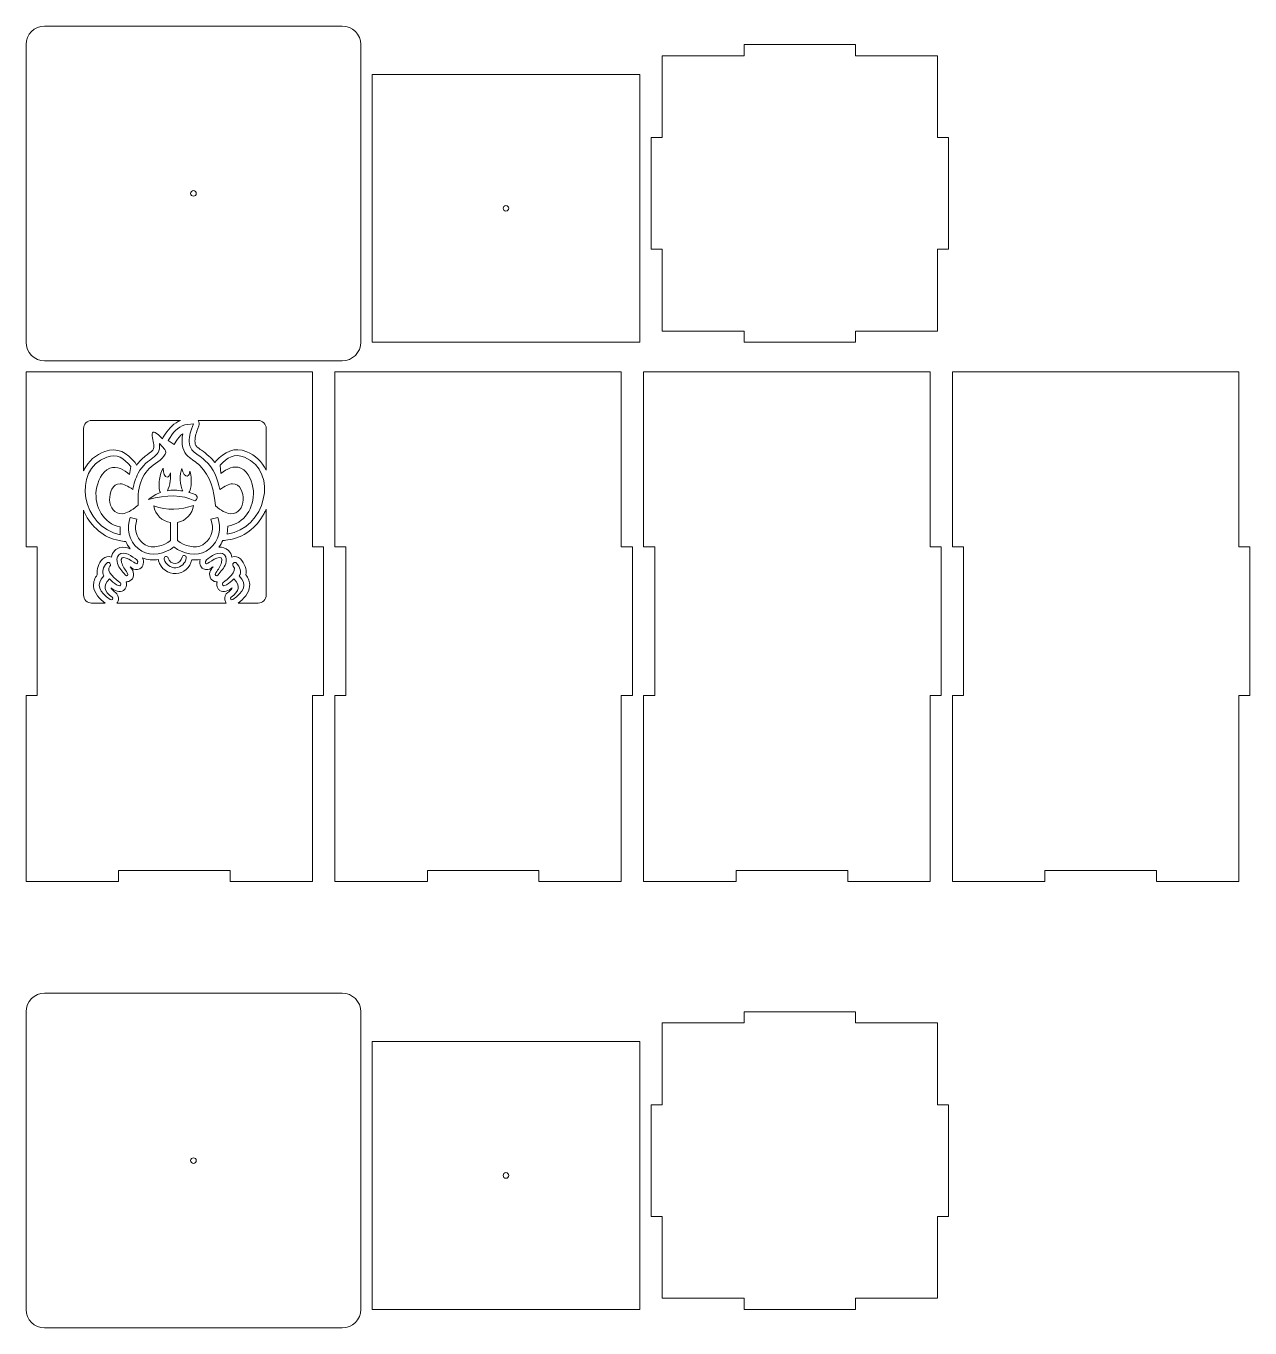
# Model space of a CAD drawing. Header units: millimetres. Extents: x -1461 to 1461, y -777 to 775.
# Drawn here: x 448.9 to 777.9, y 425.1 to 775.1 of the extents above; entities that cross this region are included whole.
import ezdxf

# ---------------------------------------------------------------- set-up
doc = ezdxf.new("R2010")
doc.units = ezdxf.units.MM
doc.header["$MEASUREMENT"] = 0
doc.layers.add('Camada 1', color=7, linetype='Continuous')

msp = doc.modelspace()

# ---------------------------------------------------------------- linework, layer by layer
at = {"layer": 'Camada 1', "color": 250, "lineweight": 20}
for points, knots in [([(453.8605, 775.1065), (453.8605, 775.1065), (533.8607, 775.1065), (533.8607, 775.1065), (533.8607, 775.1065), (536.6106, 775.1065), (538.8606, 772.8565), (538.8606, 770.1066), (538.8606, 770.1066), (538.8606, 770.1066), (538.8606, 690.1064), (538.8606, 690.1064), (538.8606, 690.1064), (538.8606, 687.3565), (536.6106, 685.1065), (533.8607, 685.1065), (533.8607, 685.1065), (533.8607, 685.1065), (453.8605, 685.1065), (453.8605, 685.1065), (453.8605, 685.1065), (451.1106, 685.1065), (448.8606, 687.3565), (448.8606, 690.1064), (448.8606, 690.1064), (448.8606, 690.1064), (448.8606, 770.1066), (448.8606, 770.1066), (448.8606, 770.1066), (448.8606, 772.8565), (451.1106, 775.1065), (453.8605, 775.1065)], [0, 0, 0, 0, 0.11111111, 0.11111111, 0.11111111, 0.11111111, 0.22222222, 0.22222222, 0.22222222, 0.22222222, 0.33333333, 0.33333333, 0.33333333, 0.33333333, 0.44444444, 0.44444444, 0.44444444, 0.44444444, 0.55555556, 0.55555556, 0.55555556, 0.55555556, 0.66666667, 0.66666667, 0.66666667, 0.66666667, 0.77777778, 0.77777778, 0.77777778, 0.77777778, 1, 1, 1, 1]), ([(619.8606, 767.1064), (619.8606, 767.1064), (641.8605, 767.1064), (641.8605, 767.1064), (641.8605, 767.1064), (641.8605, 767.1064), (641.8605, 770.1064), (641.8605, 770.1064), (641.8605, 770.1064), (641.8605, 770.1064), (671.8605, 770.1064), (671.8605, 770.1064), (671.8605, 770.1064), (671.8605, 770.1064), (671.8605, 767.1064), (671.8605, 767.1064), (671.8605, 767.1064), (671.8605, 767.1064), (693.8606, 767.1064), (693.8606, 767.1064), (693.8606, 767.1064), (693.8606, 767.1064), (693.8606, 745.1065), (693.8606, 745.1065), (693.8606, 745.1065), (693.8606, 745.1065), (696.8606, 745.1065), (696.8606, 745.1065), (696.8606, 745.1065), (696.8606, 745.1065), (696.8606, 715.1065), (696.8606, 715.1065), (696.8606, 715.1065), (696.8606, 715.1065), (693.8606, 715.1065), (693.8606, 715.1065), (693.8606, 715.1065), (693.8606, 715.1065), (693.8606, 693.1064), (693.8606, 693.1064), (693.8606, 693.1064), (693.8606, 693.1064), (671.8607, 693.1064), (671.8607, 693.1064), (671.8607, 693.1064), (671.8607, 693.1064), (671.8607, 690.1064), (671.8607, 690.1064), (671.8607, 690.1064), (671.8607, 690.1064), (641.8607, 690.1064), (641.8607, 690.1064), (641.8607, 690.1064), (641.8607, 690.1064), (641.8607, 693.1064), (641.8607, 693.1064), (641.8607, 693.1064), (641.8607, 693.1064), (619.8606, 693.1064), (619.8606, 693.1064), (619.8606, 693.1064), (619.8606, 693.1064), (619.8606, 715.1063), (619.8606, 715.1063), (619.8606, 715.1063), (619.8606, 715.1063), (616.8606, 715.1063), (616.8606, 715.1063), (616.8606, 715.1063), (616.8606, 715.1063), (616.8606, 745.1063), (616.8606, 745.1063), (616.8606, 745.1063), (616.8606, 745.1063), (619.8606, 745.1063), (619.8606, 745.1063), (619.8606, 745.1063), (619.8606, 745.1063), (619.8606, 767.1064), (619.8606, 767.1064)], [0, 0, 0, 0, 0.04761905, 0.04761905, 0.04761905, 0.04761905, 0.0952381, 0.0952381, 0.0952381, 0.0952381, 0.14285714, 0.14285714, 0.14285714, 0.14285714, 0.19047619, 0.19047619, 0.19047619, 0.19047619, 0.23809524, 0.23809524, 0.23809524, 0.23809524, 0.28571429, 0.28571429, 0.28571429, 0.28571429, 0.33333333, 0.33333333, 0.33333333, 0.33333333, 0.38095238, 0.38095238, 0.38095238, 0.38095238, 0.42857143, 0.42857143, 0.42857143, 0.42857143, 0.47619048, 0.47619048, 0.47619048, 0.47619048, 0.52380952, 0.52380952, 0.52380952, 0.52380952, 0.57142857, 0.57142857, 0.57142857, 0.57142857, 0.61904762, 0.61904762, 0.61904762, 0.61904762, 0.66666667, 0.66666667, 0.66666667, 0.66666667, 0.71428571, 0.71428571, 0.71428571, 0.71428571, 0.76190476, 0.76190476, 0.76190476, 0.76190476, 0.80952381, 0.80952381, 0.80952381, 0.80952381, 0.85714286, 0.85714286, 0.85714286, 0.85714286, 0.9047619, 0.9047619, 0.9047619, 0.9047619, 1, 1, 1, 1]), ([(541.8606, 762.1064), (541.8606, 762.1064), (613.8606, 762.1064), (613.8606, 762.1064), (613.8606, 762.1064), (613.8606, 762.1064), (613.8606, 690.1064), (613.8606, 690.1064), (613.8606, 690.1064), (613.8606, 690.1064), (541.8606, 690.1064), (541.8606, 690.1064), (541.8606, 690.1064), (541.8606, 690.1064), (541.8606, 762.1064), (541.8606, 762.1064)], [0, 0, 0, 0, 0.2, 0.2, 0.2, 0.2, 0.4, 0.4, 0.4, 0.4, 0.6, 0.6, 0.6, 0.6, 1, 1, 1, 1]), ([(493.8606, 730.8565), (494.2748, 730.8565), (494.6106, 730.5207), (494.6106, 730.1065), (494.6106, 730.1065), (494.6106, 729.6923), (494.2748, 729.3565), (493.8606, 729.3565), (493.8606, 729.3565), (493.4464, 729.3565), (493.1106, 729.6923), (493.1106, 730.1065), (493.1106, 730.1065), (493.1106, 730.5207), (493.4464, 730.8565), (493.8606, 730.8565)], [0, 0, 0, 0, 0.2, 0.2, 0.2, 0.2, 0.4, 0.4, 0.4, 0.4, 0.6, 0.6, 0.6, 0.6, 1, 1, 1, 1]), ([(577.8606, 726.8564), (578.2748, 726.8564), (578.6106, 726.5206), (578.6106, 726.1064), (578.6106, 726.1064), (578.6106, 725.6922), (578.2748, 725.3564), (577.8606, 725.3564), (577.8606, 725.3564), (577.4464, 725.3564), (577.1106, 725.6922), (577.1106, 726.1064), (577.1106, 726.1064), (577.1106, 726.5206), (577.4464, 726.8564), (577.8606, 726.8564)], [0, 0, 0, 0, 0.2, 0.2, 0.2, 0.2, 0.4, 0.4, 0.4, 0.4, 0.6, 0.6, 0.6, 0.6, 1, 1, 1, 1]), ([(525.873, 545.1067), (525.873, 545.1067), (525.873, 595.1066), (525.873, 595.1066), (525.873, 595.1066), (525.873, 595.1066), (528.8605, 595.1066), (528.8605, 595.1066), (528.8605, 595.1066), (528.8605, 595.1066), (528.8605, 635.1066), (528.8605, 635.1066), (528.8605, 635.1066), (528.8605, 635.1066), (525.873, 635.1066), (525.873, 635.1066), (525.873, 635.1066), (525.873, 635.1066), (525.873, 682.1065), (525.873, 682.1065), (525.873, 682.1065), (525.873, 682.1065), (448.8606, 682.1065), (448.8606, 682.1065), (448.8606, 682.1065), (448.8606, 682.1065), (448.8606, 635.1066), (448.8606, 635.1066), (448.8606, 635.1066), (448.8606, 635.1066), (451.8481, 635.1066), (451.8481, 635.1066), (451.8481, 635.1066), (451.8481, 635.1066), (451.8481, 595.1066), (451.8481, 595.1066), (451.8481, 595.1066), (451.8481, 595.1066), (448.8606, 595.1066), (448.8606, 595.1066), (448.8606, 595.1066), (448.8606, 595.1066), (448.8606, 545.1067), (448.8606, 545.1067), (448.8606, 545.1067), (448.8606, 545.1067), (473.748, 545.1067), (473.748, 545.1067), (473.748, 545.1067), (473.748, 545.1067), (473.748, 548.1067), (473.748, 548.1067), (473.748, 548.1067), (473.748, 548.1067), (503.7479, 548.1067), (503.7479, 548.1067), (503.7479, 548.1067), (503.7479, 548.1067), (503.7479, 545.1067), (503.7479, 545.1067), (503.7479, 545.1067), (503.7479, 545.1067), (525.873, 545.1067), (525.873, 545.1067)], [0, 0, 0, 0, 0.05882353, 0.05882353, 0.05882353, 0.05882353, 0.11764706, 0.11764706, 0.11764706, 0.11764706, 0.17647059, 0.17647059, 0.17647059, 0.17647059, 0.23529412, 0.23529412, 0.23529412, 0.23529412, 0.29411765, 0.29411765, 0.29411765, 0.29411765, 0.35294118, 0.35294118, 0.35294118, 0.35294118, 0.41176471, 0.41176471, 0.41176471, 0.41176471, 0.47058824, 0.47058824, 0.47058824, 0.47058824, 0.52941176, 0.52941176, 0.52941176, 0.52941176, 0.58823529, 0.58823529, 0.58823529, 0.58823529, 0.64705882, 0.64705882, 0.64705882, 0.64705882, 0.70588235, 0.70588235, 0.70588235, 0.70588235, 0.76470588, 0.76470588, 0.76470588, 0.76470588, 0.82352941, 0.82352941, 0.82352941, 0.82352941, 0.88235294, 0.88235294, 0.88235294, 0.88235294, 1, 1, 1, 1]), ([(608.8729, 545.1067), (608.8729, 545.1067), (608.8729, 595.1066), (608.8729, 595.1066), (608.8729, 595.1066), (608.8729, 595.1066), (611.8604, 595.1066), (611.8604, 595.1066), (611.8604, 595.1066), (611.8604, 595.1066), (611.8604, 635.1066), (611.8604, 635.1066), (611.8604, 635.1066), (611.8604, 635.1066), (608.8729, 635.1066), (608.8729, 635.1066), (608.8729, 635.1066), (608.8729, 635.1066), (608.8729, 682.1065), (608.8729, 682.1065), (608.8729, 682.1065), (608.8729, 682.1065), (531.8605, 682.1065), (531.8605, 682.1065), (531.8605, 682.1065), (531.8605, 682.1065), (531.8605, 635.1066), (531.8605, 635.1066), (531.8605, 635.1066), (531.8605, 635.1066), (534.848, 635.1066), (534.848, 635.1066), (534.848, 635.1066), (534.848, 635.1066), (534.848, 595.1066), (534.848, 595.1066), (534.848, 595.1066), (534.848, 595.1066), (531.8605, 595.1066), (531.8605, 595.1066), (531.8605, 595.1066), (531.8605, 595.1066), (531.8605, 545.1067), (531.8605, 545.1067), (531.8605, 545.1067), (531.8605, 545.1067), (556.7479, 545.1067), (556.7479, 545.1067), (556.7479, 545.1067), (556.7479, 545.1067), (556.7479, 548.1067), (556.7479, 548.1067), (556.7479, 548.1067), (556.7479, 548.1067), (586.7478, 548.1067), (586.7478, 548.1067), (586.7478, 548.1067), (586.7478, 548.1067), (586.7478, 545.1067), (586.7478, 545.1067), (586.7478, 545.1067), (586.7478, 545.1067), (608.8729, 545.1067), (608.8729, 545.1067)], [0, 0, 0, 0, 0.05882353, 0.05882353, 0.05882353, 0.05882353, 0.11764706, 0.11764706, 0.11764706, 0.11764706, 0.17647059, 0.17647059, 0.17647059, 0.17647059, 0.23529412, 0.23529412, 0.23529412, 0.23529412, 0.29411765, 0.29411765, 0.29411765, 0.29411765, 0.35294118, 0.35294118, 0.35294118, 0.35294118, 0.41176471, 0.41176471, 0.41176471, 0.41176471, 0.47058824, 0.47058824, 0.47058824, 0.47058824, 0.52941176, 0.52941176, 0.52941176, 0.52941176, 0.58823529, 0.58823529, 0.58823529, 0.58823529, 0.64705882, 0.64705882, 0.64705882, 0.64705882, 0.70588235, 0.70588235, 0.70588235, 0.70588235, 0.76470588, 0.76470588, 0.76470588, 0.76470588, 0.82352941, 0.82352941, 0.82352941, 0.82352941, 0.88235294, 0.88235294, 0.88235294, 0.88235294, 1, 1, 1, 1]), ([(691.8728, 545.1067), (691.8728, 545.1067), (691.8728, 595.1066), (691.8728, 595.1066), (691.8728, 595.1066), (691.8728, 595.1066), (694.8603, 595.1066), (694.8603, 595.1066), (694.8603, 595.1066), (694.8603, 595.1066), (694.8603, 635.1066), (694.8603, 635.1066), (694.8603, 635.1066), (694.8603, 635.1066), (691.8728, 635.1066), (691.8728, 635.1066), (691.8728, 635.1066), (691.8728, 635.1066), (691.8728, 682.1065), (691.8728, 682.1065), (691.8728, 682.1065), (691.8728, 682.1065), (614.8604, 682.1065), (614.8604, 682.1065), (614.8604, 682.1065), (614.8604, 682.1065), (614.8604, 635.1066), (614.8604, 635.1066), (614.8604, 635.1066), (614.8604, 635.1066), (617.8479, 635.1066), (617.8479, 635.1066), (617.8479, 635.1066), (617.8479, 635.1066), (617.8479, 595.1066), (617.8479, 595.1066), (617.8479, 595.1066), (617.8479, 595.1066), (614.8604, 595.1066), (614.8604, 595.1066), (614.8604, 595.1066), (614.8604, 595.1066), (614.8604, 545.1067), (614.8604, 545.1067), (614.8604, 545.1067), (614.8604, 545.1067), (639.7478, 545.1067), (639.7478, 545.1067), (639.7478, 545.1067), (639.7478, 545.1067), (639.7478, 548.1067), (639.7478, 548.1067), (639.7478, 548.1067), (639.7478, 548.1067), (669.7477, 548.1067), (669.7477, 548.1067), (669.7477, 548.1067), (669.7477, 548.1067), (669.7477, 545.1067), (669.7477, 545.1067), (669.7477, 545.1067), (669.7477, 545.1067), (691.8728, 545.1067), (691.8728, 545.1067)], [0, 0, 0, 0, 0.05882353, 0.05882353, 0.05882353, 0.05882353, 0.11764706, 0.11764706, 0.11764706, 0.11764706, 0.17647059, 0.17647059, 0.17647059, 0.17647059, 0.23529412, 0.23529412, 0.23529412, 0.23529412, 0.29411765, 0.29411765, 0.29411765, 0.29411765, 0.35294118, 0.35294118, 0.35294118, 0.35294118, 0.41176471, 0.41176471, 0.41176471, 0.41176471, 0.47058824, 0.47058824, 0.47058824, 0.47058824, 0.52941176, 0.52941176, 0.52941176, 0.52941176, 0.58823529, 0.58823529, 0.58823529, 0.58823529, 0.64705882, 0.64705882, 0.64705882, 0.64705882, 0.70588235, 0.70588235, 0.70588235, 0.70588235, 0.76470588, 0.76470588, 0.76470588, 0.76470588, 0.82352941, 0.82352941, 0.82352941, 0.82352941, 0.88235294, 0.88235294, 0.88235294, 0.88235294, 1, 1, 1, 1]), ([(774.8727, 545.1067), (774.8727, 545.1067), (774.8727, 595.1066), (774.8727, 595.1066), (774.8727, 595.1066), (774.8727, 595.1066), (777.8602, 595.1066), (777.8602, 595.1066), (777.8602, 595.1066), (777.8602, 595.1066), (777.8602, 635.1066), (777.8602, 635.1066), (777.8602, 635.1066), (777.8602, 635.1066), (774.8727, 635.1066), (774.8727, 635.1066), (774.8727, 635.1066), (774.8727, 635.1066), (774.8727, 682.1065), (774.8727, 682.1065), (774.8727, 682.1065), (774.8727, 682.1065), (697.8603, 682.1065), (697.8603, 682.1065), (697.8603, 682.1065), (697.8603, 682.1065), (697.8603, 635.1066), (697.8603, 635.1066), (697.8603, 635.1066), (697.8603, 635.1066), (700.8478, 635.1066), (700.8478, 635.1066), (700.8478, 635.1066), (700.8478, 635.1066), (700.8478, 595.1066), (700.8478, 595.1066), (700.8478, 595.1066), (700.8478, 595.1066), (697.8603, 595.1066), (697.8603, 595.1066), (697.8603, 595.1066), (697.8603, 595.1066), (697.8603, 545.1067), (697.8603, 545.1067), (697.8603, 545.1067), (697.8603, 545.1067), (722.7477, 545.1067), (722.7477, 545.1067), (722.7477, 545.1067), (722.7477, 545.1067), (722.7477, 548.1067), (722.7477, 548.1067), (722.7477, 548.1067), (722.7477, 548.1067), (752.7476, 548.1067), (752.7476, 548.1067), (752.7476, 548.1067), (752.7476, 548.1067), (752.7476, 545.1067), (752.7476, 545.1067), (752.7476, 545.1067), (752.7476, 545.1067), (774.8727, 545.1067), (774.8727, 545.1067)], [0, 0, 0, 0, 0.05882353, 0.05882353, 0.05882353, 0.05882353, 0.11764706, 0.11764706, 0.11764706, 0.11764706, 0.17647059, 0.17647059, 0.17647059, 0.17647059, 0.23529412, 0.23529412, 0.23529412, 0.23529412, 0.29411765, 0.29411765, 0.29411765, 0.29411765, 0.35294118, 0.35294118, 0.35294118, 0.35294118, 0.41176471, 0.41176471, 0.41176471, 0.41176471, 0.47058824, 0.47058824, 0.47058824, 0.47058824, 0.52941176, 0.52941176, 0.52941176, 0.52941176, 0.58823529, 0.58823529, 0.58823529, 0.58823529, 0.64705882, 0.64705882, 0.64705882, 0.64705882, 0.70588235, 0.70588235, 0.70588235, 0.70588235, 0.76470588, 0.76470588, 0.76470588, 0.76470588, 0.82352941, 0.82352941, 0.82352941, 0.82352941, 0.88235294, 0.88235294, 0.88235294, 0.88235294, 1, 1, 1, 1]), ([(466.4922, 669.0759), (466.4922, 669.0759), (490.3611, 669.0759), (490.3611, 669.0759), (490.3611, 669.0759), (488.7092, 668.36), (487.3364, 667.0764), (486.2792, 665.3865), (486.2792, 665.3865), (486.2792, 665.3865), (485.761, 664.5584), (485.761, 664.5584), (485.761, 664.5584), (485.6783, 664.4262), (485.6175, 664.2859), (485.5773, 664.142), (485.5773, 664.142), (485.1334, 664.4534), (483.5526, 666.1947), (483.0464, 665.9488), (483.0464, 665.9488), (482.4412, 665.6548), (483.1171, 663.3352), (483.1942, 662.6533), (483.1942, 662.6533), (483.253, 662.133), (483.2641, 661.5641), (482.949, 661.1228), (482.949, 661.1228), (482.5463, 660.5587), (481.4777, 659.8863), (480.9163, 659.4512), (480.9163, 659.4512), (479.9807, 658.726), (479.2048, 657.9558), (478.544, 657.0466), (478.544, 657.0466), (478.493, 657.3106), (478.3729, 657.5558), (478.1864, 657.7728), (478.1864, 657.7728), (475.9426, 660.3826), (473.517, 661.9512), (470.0533, 660.7063), (470.0533, 660.7063), (467.5976, 659.8237), (465.6206, 658.1569), (464.4219, 655.7767), (464.4219, 655.7767), (464.3841, 655.7017), (464.3477, 655.6262), (464.3117, 655.5504), (464.3117, 655.5504), (464.3117, 655.5504), (464.3117, 666.8954), (464.3117, 666.8954), (464.3117, 666.8954), (464.3117, 668.0947), (465.2929, 669.0759), (466.4922, 669.0759)], [0, 0, 0, 0, 0.0625, 0.0625, 0.0625, 0.0625, 0.125, 0.125, 0.125, 0.125, 0.1875, 0.1875, 0.1875, 0.1875, 0.25, 0.25, 0.25, 0.25, 0.3125, 0.3125, 0.3125, 0.3125, 0.375, 0.375, 0.375, 0.375, 0.4375, 0.4375, 0.4375, 0.4375, 0.5, 0.5, 0.5, 0.5, 0.5625, 0.5625, 0.5625, 0.5625, 0.625, 0.625, 0.625, 0.625, 0.6875, 0.6875, 0.6875, 0.6875, 0.75, 0.75, 0.75, 0.75, 0.8125, 0.8125, 0.8125, 0.8125, 0.875, 0.875, 0.875, 0.875, 1, 1, 1, 1]), ([(495.0871, 669.0759), (495.0871, 669.0759), (511.2289, 669.0759), (511.2289, 669.0759), (511.2289, 669.0759), (512.4282, 669.0759), (513.4094, 668.0947), (513.4094, 666.8954), (513.4094, 666.8954), (513.4094, 666.8954), (513.4094, 655.733), (513.4094, 655.733), (513.4094, 655.733), (512.3111, 658.0162), (510.4784, 659.6797), (508.1708, 660.6472), (508.1708, 660.6472), (504.7882, 662.0654), (502.2643, 660.6226), (499.9023, 658.1429), (499.9023, 658.1429), (499.7855, 658.0202), (499.6915, 657.8865), (499.621, 657.7435), (499.621, 657.7435), (499.1477, 658.3625), (498.6002, 658.9522), (497.9618, 659.5132), (497.9618, 659.5132), (497.3621, 660.1133), (496.6992, 660.6017), (496.0068, 661.0827), (496.0068, 661.0827), (495.6028, 661.3635), (495.1385, 661.6647), (494.7877, 662.0132), (494.7877, 662.0132), (494.5765, 662.2232), (494.4415, 662.4247), (494.3578, 662.7153), (494.3578, 662.7153), (494.0652, 663.7308), (494.4578, 665.2022), (494.7927, 666.1679), (494.7927, 666.1679), (494.7927, 666.1679), (495.2956, 667.6178), (495.2956, 667.6178), (495.2956, 667.6178), (495.4716, 668.125), (495.3966, 668.6456), (495.0871, 669.0759)], [0, 0, 0, 0, 0.07142857, 0.07142857, 0.07142857, 0.07142857, 0.14285714, 0.14285714, 0.14285714, 0.14285714, 0.21428571, 0.21428571, 0.21428571, 0.21428571, 0.28571429, 0.28571429, 0.28571429, 0.28571429, 0.35714286, 0.35714286, 0.35714286, 0.35714286, 0.42857143, 0.42857143, 0.42857143, 0.42857143, 0.5, 0.5, 0.5, 0.5, 0.57142857, 0.57142857, 0.57142857, 0.57142857, 0.64285714, 0.64285714, 0.64285714, 0.64285714, 0.71428571, 0.71428571, 0.71428571, 0.71428571, 0.78571429, 0.78571429, 0.78571429, 0.78571429, 0.85714286, 0.85714286, 0.85714286, 0.85714286, 1, 1, 1, 1]), ([(499.7917, 646.126), (499.3521, 650.3606), (498.4818, 654.0041), (495.5739, 656.9536), (495.5739, 656.9536), (494.6175, 657.9239), (493.3568, 658.5028), (492.3829, 659.4707), (492.3829, 659.4707), (491.743, 660.1068), (491.2978, 660.8332), (491.0445, 661.7122), (491.0445, 661.7122), (490.6946, 662.9271), (490.7569, 664.2357), (491.0158, 665.4918), (491.0158, 665.4918), (490.2671, 664.9963), (489.665, 664.2384), (489.187, 663.4745), (489.187, 663.4745), (489.187, 663.4745), (488.6691, 662.6465), (488.6691, 662.6465), (488.6691, 662.6465), (488.6691, 662.6465), (487.0535, 663.7086), (487.0535, 663.7086), (487.0535, 663.7086), (487.0535, 663.7086), (487.5716, 664.5366), (487.5716, 664.5366), (487.5716, 664.5366), (488.6793, 666.307), (490.2244, 667.804), (492.3542, 668.0044), (492.3542, 668.0044), (492.3542, 668.0044), (493.8488, 668.145), (493.8488, 668.145), (493.8488, 668.145), (493.8488, 668.145), (493.346, 666.6952), (493.346, 666.6952), (493.346, 666.6952), (492.8864, 665.37), (492.4841, 663.6615), (492.8853, 662.2694), (492.8853, 662.2694), (493.0448, 661.7158), (493.3165, 661.2833), (493.7189, 660.8833), (493.7189, 660.8833), (494.1414, 660.4633), (494.6592, 660.1177), (495.1455, 659.7798), (495.1455, 659.7798), (495.7756, 659.3421), (496.3805, 658.9033), (496.924, 658.3521), (496.924, 658.3521), (499.4888, 656.1166), (500.3546, 653.3527), (500.9295, 650.468), (500.9295, 650.468), (502.2873, 651.4767), (503.4299, 652.0082), (504.3577, 652.0628), (504.3577, 652.0628), (506.4533, 652.1862), (507.2999, 649.535), (507.1985, 647.7745), (507.1985, 647.7745), (507.0795, 645.7073), (505.9928, 643.8059), (503.749, 644.0109), (503.749, 644.0109), (502.5723, 644.1186), (501.2531, 644.8235), (499.7917, 646.126)], [0, 0, 0, 0, 0.04761905, 0.04761905, 0.04761905, 0.04761905, 0.0952381, 0.0952381, 0.0952381, 0.0952381, 0.14285714, 0.14285714, 0.14285714, 0.14285714, 0.19047619, 0.19047619, 0.19047619, 0.19047619, 0.23809524, 0.23809524, 0.23809524, 0.23809524, 0.28571429, 0.28571429, 0.28571429, 0.28571429, 0.33333333, 0.33333333, 0.33333333, 0.33333333, 0.38095238, 0.38095238, 0.38095238, 0.38095238, 0.42857143, 0.42857143, 0.42857143, 0.42857143, 0.47619048, 0.47619048, 0.47619048, 0.47619048, 0.52380952, 0.52380952, 0.52380952, 0.52380952, 0.57142857, 0.57142857, 0.57142857, 0.57142857, 0.61904762, 0.61904762, 0.61904762, 0.61904762, 0.66666667, 0.66666667, 0.66666667, 0.66666667, 0.71428571, 0.71428571, 0.71428571, 0.71428571, 0.76190476, 0.76190476, 0.76190476, 0.76190476, 0.80952381, 0.80952381, 0.80952381, 0.80952381, 0.85714286, 0.85714286, 0.85714286, 0.85714286, 0.9047619, 0.9047619, 0.9047619, 0.9047619, 1, 1, 1, 1]), ([(486.1726, 661.2969), (487.0492, 660.3691), (485.445, 658.5906), (483.6272, 657.4634), (483.6272, 657.4634), (480.4357, 655.4842), (478.6014, 651.6915), (479.029, 646.3175), (479.029, 646.3175), (479.029, 646.3175), (478.7406, 646.1257), (478.7406, 646.1257), (478.7406, 646.1257), (477.2793, 644.8234), (475.9602, 644.1186), (474.7835, 644.0109), (474.7835, 644.0109), (472.5398, 643.8059), (471.4531, 645.7073), (471.3341, 647.7745), (471.3341, 647.7745), (471.2328, 649.535), (472.0793, 652.1862), (474.175, 652.0628), (474.175, 652.0628), (475.099, 652.0083), (476.2362, 651.4808), (477.5869, 650.4799), (477.5869, 650.4799), (477.8428, 652.0502), (478.3181, 653.5526), (479.0139, 654.8756), (479.0139, 654.8756), (481.4481, 659.5045), (485.1921, 658.6579), (484.7194, 662.8347), (484.7194, 662.8347), (484.7194, 662.8347), (486.1726, 661.2969), (486.1726, 661.2969)], [0, 0, 0, 0, 0.09090909, 0.09090909, 0.09090909, 0.09090909, 0.18181818, 0.18181818, 0.18181818, 0.18181818, 0.27272727, 0.27272727, 0.27272727, 0.27272727, 0.36363636, 0.36363636, 0.36363636, 0.36363636, 0.45454545, 0.45454545, 0.45454545, 0.45454545, 0.54545455, 0.54545455, 0.54545455, 0.54545455, 0.63636364, 0.63636364, 0.63636364, 0.63636364, 0.72727273, 0.72727273, 0.72727273, 0.72727273, 0.81818182, 0.81818182, 0.81818182, 0.81818182, 1, 1, 1, 1]), ([(474.1533, 640.4802), (474.1533, 640.4802), (474.2064, 638.3162), (474.2064, 638.3162), (474.2064, 638.3162), (463.9585, 640.2553), (460.9901, 655.7809), (470.5613, 659.2209), (470.5613, 659.2209), (473.3749, 660.2321), (475.1893, 658.8783), (477.0345, 656.7321), (477.0345, 656.7321), (477.0345, 656.7321), (476.6888, 654.5601), (476.6888, 654.5601), (476.6888, 654.5601), (475.1295, 655.7581), (473.4376, 657.0199), (471.3732, 656.2117), (471.3732, 656.2117), (469.1674, 655.3483), (468.0224, 652.561), (467.7366, 650.3311), (467.7366, 650.3311), (467.1658, 645.8803), (469.7394, 641.3153), (474.1533, 640.4802)], [0, 0, 0, 0, 0.125, 0.125, 0.125, 0.125, 0.25, 0.25, 0.25, 0.25, 0.375, 0.375, 0.375, 0.375, 0.5, 0.5, 0.5, 0.5, 0.625, 0.625, 0.625, 0.625, 0.75, 0.75, 0.75, 0.75, 1, 1, 1, 1]), ([(502.9086, 638.5034), (502.9086, 638.5034), (503.0692, 640.6619), (503.0692, 640.6619), (503.0692, 640.6619), (507.5189, 641.2649), (510.3166, 645.6894), (509.9681, 650.1642), (509.9681, 650.1642), (509.7936, 652.4062), (508.7888, 655.2497), (506.6288, 656.2276), (506.6288, 656.2276), (504.6074, 657.1426), (502.855, 655.9708), (501.2379, 654.856), (501.2379, 654.856), (501.2379, 654.856), (501.0009, 657.0432), (501.0009, 657.0432), (501.0009, 657.0432), (502.9505, 659.0902), (504.83, 660.3474), (507.5894, 659.1904), (507.5894, 659.1904), (516.9771, 655.2542), (513.2397, 639.904), (502.9086, 638.5034)], [0, 0, 0, 0, 0.125, 0.125, 0.125, 0.125, 0.25, 0.25, 0.25, 0.25, 0.375, 0.375, 0.375, 0.375, 0.5, 0.5, 0.5, 0.5, 0.625, 0.625, 0.625, 0.625, 0.75, 0.75, 0.75, 0.75, 1, 1, 1, 1]), ([(494.3212, 649.17), (494.6586, 649.0209), (494.8707, 648.6732), (494.8538, 648.2969), (494.8538, 648.2969), (494.8369, 647.9207), (494.5943, 647.5946), (494.245, 647.4782), (494.245, 647.4782), (490.8333, 649.0936), (486.6776, 649.2063), (481.778, 647.8165), (481.778, 647.8165), (482.7651, 648.6516), (483.8284, 649.2782), (484.9678, 649.6964), (484.9678, 649.6964), (484.6137, 650.4304), (484.4934, 651.7626), (484.7058, 653.2403), (484.7058, 653.2403), (484.8831, 654.4745), (485.254, 655.5429), (485.6892, 656.2101), (485.6892, 656.2101), (485.6892, 656.2101), (485.6877, 656.0887), (485.6877, 656.0887), (485.6877, 656.0887), (485.6877, 654.8596), (486.1652, 653.8632), (486.7542, 653.8632), (486.7542, 653.8632), (487.1555, 653.8632), (487.5049, 654.3259), (487.687, 655.0094), (487.687, 655.0094), (487.7524, 654.3645), (487.7351, 653.604), (487.6197, 652.8004), (487.6197, 652.8004), (487.4711, 651.7661), (487.1866, 650.8481), (486.8421, 650.1853), (486.8421, 650.1853), (488.1325, 650.3941), (489.5083, 650.3698), (490.9692, 650.1125), (490.9692, 650.1125), (490.6234, 650.8217), (490.3761, 651.8831), (490.3205, 653.0779), (490.3205, 653.0779), (490.2624, 654.324), (490.4254, 655.4456), (490.7271, 656.1864), (490.7271, 656.1864), (490.7271, 656.1864), (490.7484, 656.0668), (490.7484, 656.0668), (490.7484, 656.0668), (490.9796, 654.8609), (491.6354, 653.9776), (492.2134, 654.094), (492.2134, 654.094), (492.607, 654.1733), (492.8631, 654.6962), (492.9132, 655.4028), (492.9132, 655.4028), (493.0986, 654.783), (493.2247, 654.0333), (493.2625, 653.222), (493.2625, 653.222), (493.3321, 651.7297), (493.0845, 650.4155), (492.6613, 649.7209), (492.6613, 649.7209), (493.2038, 649.5666), (493.757, 649.383), (494.3212, 649.17)], [0, 0, 0, 0, 0.04761905, 0.04761905, 0.04761905, 0.04761905, 0.0952381, 0.0952381, 0.0952381, 0.0952381, 0.14285714, 0.14285714, 0.14285714, 0.14285714, 0.19047619, 0.19047619, 0.19047619, 0.19047619, 0.23809524, 0.23809524, 0.23809524, 0.23809524, 0.28571429, 0.28571429, 0.28571429, 0.28571429, 0.33333333, 0.33333333, 0.33333333, 0.33333333, 0.38095238, 0.38095238, 0.38095238, 0.38095238, 0.42857143, 0.42857143, 0.42857143, 0.42857143, 0.47619048, 0.47619048, 0.47619048, 0.47619048, 0.52380952, 0.52380952, 0.52380952, 0.52380952, 0.57142857, 0.57142857, 0.57142857, 0.57142857, 0.61904762, 0.61904762, 0.61904762, 0.61904762, 0.66666667, 0.66666667, 0.66666667, 0.66666667, 0.71428571, 0.71428571, 0.71428571, 0.71428571, 0.76190476, 0.76190476, 0.76190476, 0.76190476, 0.80952381, 0.80952381, 0.80952381, 0.80952381, 0.85714286, 0.85714286, 0.85714286, 0.85714286, 0.9047619, 0.9047619, 0.9047619, 0.9047619, 1, 1, 1, 1]), ([(470.1369, 619.9783), (470.1369, 619.9783), (466.4922, 619.9783), (466.4922, 619.9783), (466.4922, 619.9783), (465.2929, 619.9783), (464.3117, 620.9595), (464.3117, 622.1588), (464.3117, 622.1588), (464.3117, 622.1588), (464.3117, 644.9436), (464.3117, 644.9436), (464.3117, 644.9436), (464.3925, 644.7458), (464.477, 644.5503), (464.5658, 644.3572), (464.5658, 644.3572), (466.3702, 640.4328), (469.7285, 637.5631), (473.9277, 636.7685), (473.9277, 636.7685), (474.4683, 636.666), (475.0171, 636.4569), (475.6928, 636.5349), (475.6928, 636.5349), (476.068, 635.6367), (476.2286, 635.4104), (476.8412, 634.579), (476.8412, 634.579), (475.9447, 634.9569), (474.9981, 635.1273), (474.0874, 634.8761), (474.0874, 634.8761), (473.5719, 634.734), (473.1097, 634.4664), (472.7216, 634.0911), (472.7216, 634.0911), (472.2026, 633.5895), (471.9193, 632.9753), (471.8094, 632.3196), (471.8094, 632.3196), (471.0337, 632.6552), (470.1022, 632.4939), (469.4781, 631.8407), (469.4781, 631.8407), (468.3719, 630.6828), (467.6747, 629.1028), (468.0241, 627.5819), (468.0241, 627.5819), (467.363, 626.7159), (466.9318, 625.6987), (467.0093, 624.5493), (467.0093, 624.5493), (467.14, 622.6097), (468.6695, 621.1051), (470.1369, 619.9783)], [0, 0, 0, 0, 0.06666667, 0.06666667, 0.06666667, 0.06666667, 0.13333333, 0.13333333, 0.13333333, 0.13333333, 0.2, 0.2, 0.2, 0.2, 0.26666667, 0.26666667, 0.26666667, 0.26666667, 0.33333333, 0.33333333, 0.33333333, 0.33333333, 0.4, 0.4, 0.4, 0.4, 0.46666667, 0.46666667, 0.46666667, 0.46666667, 0.53333333, 0.53333333, 0.53333333, 0.53333333, 0.6, 0.6, 0.6, 0.6, 0.66666667, 0.66666667, 0.66666667, 0.66666667, 0.73333333, 0.73333333, 0.73333333, 0.73333333, 0.8, 0.8, 0.8, 0.8, 0.86666667, 0.86666667, 0.86666667, 0.86666667, 1, 1, 1, 1]), ([(493.9149, 646.2549), (493.558, 643.9022), (491.7956, 642.0814), (489.5813, 641.6417), (489.5813, 641.6417), (489.5813, 641.6417), (489.5813, 636.7969), (489.5813, 636.7969), (489.5813, 636.7969), (491.2716, 635.3316), (494.4086, 634.5152), (496.3456, 635.6457), (496.3456, 635.6457), (498.3613, 636.822), (499.3655, 639.2328), (498.8001, 641.5387), (498.8001, 641.5387), (498.8001, 641.5387), (498.5662, 642.4926), (498.5662, 642.4926), (498.5662, 642.4926), (498.5662, 642.4926), (500.4277, 642.9721), (500.4277, 642.9721), (500.4277, 642.9721), (500.4277, 642.9721), (500.6616, 642.0181), (500.6616, 642.0181), (500.6616, 642.0181), (501.4365, 638.8571), (500.0584, 635.5484), (497.2951, 633.936), (497.2951, 633.936), (494.7438, 632.447), (490.9593, 633.2245), (488.6216, 635.0631), (488.6216, 635.0631), (486.2841, 633.2245), (482.4995, 632.447), (479.9482, 633.936), (479.9482, 633.936), (477.1849, 635.5484), (475.8068, 638.8571), (476.5817, 642.0181), (476.5817, 642.0181), (476.5817, 642.0181), (476.8156, 642.9721), (476.8156, 642.9721), (476.8156, 642.9721), (476.8156, 642.9721), (478.6771, 642.4926), (478.6771, 642.4926), (478.6771, 642.4926), (478.6771, 642.4926), (478.4432, 641.5387), (478.4432, 641.5387), (478.4432, 641.5387), (477.8778, 639.2328), (478.882, 636.822), (480.8976, 635.6457), (480.8976, 635.6457), (482.8347, 634.5152), (485.9717, 635.3316), (487.662, 636.7969), (487.662, 636.7969), (487.662, 636.7969), (487.662, 641.6134), (487.662, 641.6134), (487.662, 641.6134), (485.4354, 641.9875), (483.622, 643.7565), (483.1999, 646.0988), (483.1999, 646.0988), (486.6807, 644.872), (490.4697, 644.9272), (493.9149, 646.2549)], [0, 0, 0, 0, 0.05, 0.05, 0.05, 0.05, 0.1, 0.1, 0.1, 0.1, 0.15, 0.15, 0.15, 0.15, 0.2, 0.2, 0.2, 0.2, 0.25, 0.25, 0.25, 0.25, 0.3, 0.3, 0.3, 0.3, 0.35, 0.35, 0.35, 0.35, 0.4, 0.4, 0.4, 0.4, 0.45, 0.45, 0.45, 0.45, 0.5, 0.5, 0.5, 0.5, 0.55, 0.55, 0.55, 0.55, 0.6, 0.6, 0.6, 0.6, 0.65, 0.65, 0.65, 0.65, 0.7, 0.7, 0.7, 0.7, 0.75, 0.75, 0.75, 0.75, 0.8, 0.8, 0.8, 0.8, 0.85, 0.85, 0.85, 0.85, 0.9, 0.9, 0.9, 0.9, 1, 1, 1, 1]), ([(513.4094, 645.263), (513.4094, 645.263), (513.4094, 622.1588), (513.4094, 622.1588), (513.4094, 622.1588), (513.4094, 620.9595), (512.4282, 619.9783), (511.2289, 619.9783), (511.2289, 619.9783), (511.2289, 619.9783), (505.8416, 619.9783), (505.8416, 619.9783), (505.8416, 619.9783), (507.309, 621.1051), (508.8384, 622.6097), (508.9692, 624.5493), (508.9692, 624.5493), (509.0466, 625.6987), (508.6155, 626.7159), (507.9545, 627.5819), (507.9545, 627.5819), (508.3038, 629.1028), (507.6066, 630.6828), (506.5002, 631.8407), (506.5002, 631.8407), (505.8763, 632.4939), (504.9448, 632.6552), (504.1691, 632.3196), (504.1691, 632.3196), (504.0591, 632.9753), (503.7759, 633.5895), (503.2569, 634.0911), (503.2569, 634.0911), (502.5027, 634.8202), (501.6132, 635.0535), (500.7106, 634.9809), (500.7106, 634.9809), (501.125, 635.5542), (501.4694, 636.1756), (501.7371, 636.8297), (501.7371, 636.8297), (502.2353, 636.8291), (502.0809, 636.8034), (503.1099, 636.9431), (503.1099, 636.9431), (507.3431, 637.5169), (510.8399, 640.2075), (512.8374, 644.0323), (512.8374, 644.0323), (513.0458, 644.4314), (513.2368, 644.8424), (513.4094, 645.263)], [0, 0, 0, 0, 0.07142857, 0.07142857, 0.07142857, 0.07142857, 0.14285714, 0.14285714, 0.14285714, 0.14285714, 0.21428571, 0.21428571, 0.21428571, 0.21428571, 0.28571429, 0.28571429, 0.28571429, 0.28571429, 0.35714286, 0.35714286, 0.35714286, 0.35714286, 0.42857143, 0.42857143, 0.42857143, 0.42857143, 0.5, 0.5, 0.5, 0.5, 0.57142857, 0.57142857, 0.57142857, 0.57142857, 0.64285714, 0.64285714, 0.64285714, 0.64285714, 0.71428571, 0.71428571, 0.71428571, 0.71428571, 0.78571429, 0.78571429, 0.78571429, 0.78571429, 0.85714286, 0.85714286, 0.85714286, 0.85714286, 1, 1, 1, 1]), ([(473.775, 632.9461), (475.1525, 634.2778), (477.5583, 632.4782), (478.611, 631.5791), (478.611, 631.5791), (479.1918, 631.0831), (478.8033, 630.1711), (478.2225, 630.6669), (478.2225, 630.6669), (477.4426, 631.3331), (473.7777, 633.5969), (474.5589, 630.915), (474.5589, 630.915), (474.8559, 629.8959), (475.442, 628.9753), (476.0699, 628.142), (476.0699, 628.142), (476.5321, 627.5287), (475.957, 626.9189), (475.4948, 627.5322), (475.4948, 627.5322), (474.7724, 628.4908), (473.7962, 629.4067), (473.4554, 630.5772), (473.4554, 630.5772), (473.2299, 631.3512), (473.1451, 632.3372), (473.775, 632.9461)], [0, 0, 0, 0, 0.125, 0.125, 0.125, 0.125, 0.25, 0.25, 0.25, 0.25, 0.375, 0.375, 0.375, 0.375, 0.5, 0.5, 0.5, 0.5, 0.625, 0.625, 0.625, 0.625, 0.75, 0.75, 0.75, 0.75, 1, 1, 1, 1]), ([(497.3675, 631.5791), (498.4202, 632.4782), (500.8259, 634.2778), (502.2035, 632.9461), (502.2035, 632.9461), (502.8333, 632.3372), (502.7484, 631.3512), (502.5231, 630.5772), (502.5231, 630.5772), (502.1822, 629.4067), (501.2062, 628.4908), (500.4837, 627.5322), (500.4837, 627.5322), (500.0216, 626.9189), (499.4464, 627.5287), (499.9085, 628.142), (499.9085, 628.142), (500.5364, 628.9753), (501.1227, 629.8959), (501.4195, 630.915), (501.4195, 630.915), (502.2007, 633.5969), (498.536, 631.3331), (497.756, 630.6669), (497.756, 630.6669), (497.1752, 630.1711), (496.7868, 631.0831), (497.3675, 631.5791)], [0, 0, 0, 0, 0.125, 0.125, 0.125, 0.125, 0.25, 0.25, 0.25, 0.25, 0.375, 0.375, 0.375, 0.375, 0.5, 0.5, 0.5, 0.5, 0.625, 0.625, 0.625, 0.625, 0.75, 0.75, 0.75, 0.75, 1, 1, 1, 1]), ([(470.5751, 630.7395), (470.7969, 630.9717), (471.1628, 630.9757), (471.3893, 630.7482), (471.3893, 630.7482), (471.616, 630.5208), (471.6197, 630.1457), (471.3979, 629.9135), (471.3979, 629.9135), (470.0907, 628.5453), (473.154, 626.2469), (474.093, 625.5461), (474.093, 625.5461), (474.3344, 625.366), (474.386, 624.9795), (474.2576, 624.7532), (474.2576, 624.7532), (473.8828, 624.094), (471.545, 626.1572), (471.2538, 626.4733), (471.2538, 626.4733), (469.4406, 624.6792), (469.7908, 623.1529), (472.0053, 621.5421), (472.0053, 621.5421), (472.4273, 621.2353), (471.9935, 620.5487), (471.5039, 620.9048), (471.5039, 620.9048), (468.6619, 622.9719), (467.3946, 624.9087), (469.8151, 627.2621), (469.8151, 627.2621), (469.0834, 628.3772), (469.6036, 629.7224), (470.5751, 630.7395)], [0, 0, 0, 0, 0.1, 0.1, 0.1, 0.1, 0.2, 0.2, 0.2, 0.2, 0.3, 0.3, 0.3, 0.3, 0.4, 0.4, 0.4, 0.4, 0.5, 0.5, 0.5, 0.5, 0.6, 0.6, 0.6, 0.6, 0.7, 0.7, 0.7, 0.7, 0.8, 0.8, 0.8, 0.8, 1, 1, 1, 1]), ([(502.6865, 619.9783), (502.6865, 619.9783), (473.292, 619.9783), (473.292, 619.9783), (473.292, 619.9783), (473.482, 620.2239), (473.6197, 620.5241), (473.6807, 620.8698), (473.6807, 620.8698), (473.8145, 621.6275), (473.5051, 622.3813), (472.8938, 622.8259), (472.8938, 622.8259), (472.6051, 623.0357), (471.8488, 623.6279), (471.6664, 624.0866), (471.6664, 624.0866), (472.6183, 623.3841), (473.9599, 622.5627), (475.0914, 623.4021), (475.0914, 623.4021), (475.2922, 623.5511), (475.4595, 623.7416), (475.5844, 623.9612), (475.5844, 623.9612), (475.8869, 624.4934), (475.9324, 625.1348), (475.7597, 625.7069), (475.7597, 625.7069), (476.0881, 625.6795), (476.4274, 625.7429), (476.7524, 625.9158), (476.7524, 625.9158), (477.9352, 626.5448), (478.0545, 628.0831), (477.2851, 629.1041), (477.2851, 629.1041), (477.1265, 629.3145), (476.9672, 629.5352), (476.816, 629.764), (476.816, 629.764), (476.9979, 629.6444), (477.1483, 629.5358), (477.2397, 629.4577), (477.2397, 629.4577), (477.856, 628.9314), (478.6942, 628.7752), (479.4183, 629.175), (479.4183, 629.175), (480.4958, 629.7698), (480.6753, 631.1089), (480.1382, 632.1095), (480.1382, 632.1095), (481.4766, 631.5853), (482.9734, 631.4703), (484.4432, 631.6734), (484.4432, 631.6734), (484.4553, 631.5663), (484.4752, 631.4591), (484.5038, 631.3523), (484.5038, 631.3523), (485.07, 629.2277), (487.0428, 627.7745), (489.1876, 627.9016), (489.1876, 627.9016), (491.2563, 628.0245), (492.9753, 629.5529), (493.4029, 631.6082), (493.4029, 631.6082), (494.1664, 631.5489), (494.9304, 631.5782), (495.669, 631.7089), (495.669, 631.7089), (495.3642, 630.7766), (495.6213, 629.6933), (496.5602, 629.175), (496.5602, 629.175), (497.2842, 628.7752), (498.1225, 628.9314), (498.7388, 629.4577), (498.7388, 629.4577), (498.8303, 629.5358), (498.9806, 629.6444), (499.1625, 629.764), (499.1625, 629.764), (499.0112, 629.5352), (498.8519, 629.3145), (498.6934, 629.1041), (498.6934, 629.1041), (497.9239, 628.0831), (498.0432, 626.5448), (499.226, 625.9158), (499.226, 625.9158), (499.551, 625.7429), (499.8903, 625.6795), (500.2189, 625.7069), (500.2189, 625.7069), (500.0462, 625.1348), (500.0916, 624.4934), (500.3941, 623.9612), (500.3941, 623.9612), (500.519, 623.7416), (500.6862, 623.5511), (500.8872, 623.4021), (500.8872, 623.4021), (502.0185, 622.5627), (503.3602, 623.3841), (504.3121, 624.0866), (504.3121, 624.0866), (504.1296, 623.6279), (503.3733, 623.0357), (503.0847, 622.8259), (503.0847, 622.8259), (502.4735, 622.3813), (502.164, 621.6275), (502.2977, 620.8698), (502.2977, 620.8698), (502.3588, 620.5241), (502.4964, 620.2239), (502.6865, 619.9783)], [0, 0, 0, 0, 0.03225806, 0.03225806, 0.03225806, 0.03225806, 0.06451613, 0.06451613, 0.06451613, 0.06451613, 0.09677419, 0.09677419, 0.09677419, 0.09677419, 0.12903226, 0.12903226, 0.12903226, 0.12903226, 0.16129032, 0.16129032, 0.16129032, 0.16129032, 0.19354839, 0.19354839, 0.19354839, 0.19354839, 0.22580645, 0.22580645, 0.22580645, 0.22580645, 0.25806452, 0.25806452, 0.25806452, 0.25806452, 0.29032258, 0.29032258, 0.29032258, 0.29032258, 0.32258065, 0.32258065, 0.32258065, 0.32258065, 0.35483871, 0.35483871, 0.35483871, 0.35483871, 0.38709677, 0.38709677, 0.38709677, 0.38709677, 0.41935484, 0.41935484, 0.41935484, 0.41935484, 0.4516129, 0.4516129, 0.4516129, 0.4516129, 0.48387097, 0.48387097, 0.48387097, 0.48387097, 0.51612903, 0.51612903, 0.51612903, 0.51612903, 0.5483871, 0.5483871, 0.5483871, 0.5483871, 0.58064516, 0.58064516, 0.58064516, 0.58064516, 0.61290323, 0.61290323, 0.61290323, 0.61290323, 0.64516129, 0.64516129, 0.64516129, 0.64516129, 0.67741935, 0.67741935, 0.67741935, 0.67741935, 0.70967742, 0.70967742, 0.70967742, 0.70967742, 0.74193548, 0.74193548, 0.74193548, 0.74193548, 0.77419355, 0.77419355, 0.77419355, 0.77419355, 0.80645161, 0.80645161, 0.80645161, 0.80645161, 0.83870968, 0.83870968, 0.83870968, 0.83870968, 0.87096774, 0.87096774, 0.87096774, 0.87096774, 0.90322581, 0.90322581, 0.90322581, 0.90322581, 0.93548387, 0.93548387, 0.93548387, 0.93548387, 1, 1, 1, 1]), ([(490.7954, 632.2977), (490.843, 632.619), (491.1378, 632.8414), (491.4512, 632.7924), (491.4512, 632.7924), (491.7648, 632.7435), (491.9816, 632.4414), (491.9339, 632.1199), (491.9339, 632.1199), (491.7174, 630.6621), (490.5351, 629.5583), (489.0989, 629.4731), (489.0989, 629.4731), (487.6692, 629.3883), (486.3624, 630.3508), (485.9849, 631.767), (485.9849, 631.767), (485.9013, 632.0806), (486.0827, 632.4062), (486.3887, 632.4919), (486.3887, 632.4919), (486.6946, 632.5776), (487.0123, 632.3917), (487.0958, 632.0781), (487.0958, 632.0781), (487.3306, 631.1972), (488.1431, 630.5988), (489.0324, 630.6515), (489.0324, 630.6515), (489.9257, 630.7045), (490.6608, 631.391), (490.7954, 632.2977)], [0, 0, 0, 0, 0.11111111, 0.11111111, 0.11111111, 0.11111111, 0.22222222, 0.22222222, 0.22222222, 0.22222222, 0.33333333, 0.33333333, 0.33333333, 0.33333333, 0.44444444, 0.44444444, 0.44444444, 0.44444444, 0.55555556, 0.55555556, 0.55555556, 0.55555556, 0.66666667, 0.66666667, 0.66666667, 0.66666667, 0.77777778, 0.77777778, 0.77777778, 0.77777778, 1, 1, 1, 1]), ([(504.589, 630.7482), (504.8157, 630.9757), (505.1814, 630.9717), (505.4033, 630.7395), (505.4033, 630.7395), (506.375, 629.7224), (506.895, 628.3772), (506.1632, 627.2621), (506.1632, 627.2621), (508.5838, 624.9087), (507.3165, 622.9719), (504.4745, 620.9048), (504.4745, 620.9048), (503.9849, 620.5487), (503.5511, 621.2353), (503.9732, 621.5421), (503.9732, 621.5421), (506.1877, 623.1529), (506.5379, 624.6792), (504.7247, 626.4733), (504.7247, 626.4733), (504.4335, 626.1572), (502.0957, 624.094), (501.7209, 624.7532), (501.7209, 624.7532), (501.5925, 624.9795), (501.6442, 625.366), (501.8856, 625.5461), (501.8856, 625.5461), (502.8244, 626.2469), (505.8877, 628.5453), (504.5806, 629.9135), (504.5806, 629.9135), (504.3587, 630.1457), (504.3626, 630.5208), (504.589, 630.7482)], [0, 0, 0, 0, 0.1, 0.1, 0.1, 0.1, 0.2, 0.2, 0.2, 0.2, 0.3, 0.3, 0.3, 0.3, 0.4, 0.4, 0.4, 0.4, 0.5, 0.5, 0.5, 0.5, 0.6, 0.6, 0.6, 0.6, 0.7, 0.7, 0.7, 0.7, 0.8, 0.8, 0.8, 0.8, 1, 1, 1, 1]), ([(453.8605, 515.1067), (453.8605, 515.1067), (533.8607, 515.1067), (533.8607, 515.1067), (533.8607, 515.1067), (536.6106, 515.1067), (538.8606, 512.8567), (538.8606, 510.1068), (538.8606, 510.1068), (538.8606, 510.1068), (538.8606, 430.1066), (538.8606, 430.1066), (538.8606, 430.1066), (538.8606, 427.3567), (536.6106, 425.1067), (533.8607, 425.1067), (533.8607, 425.1067), (533.8607, 425.1067), (453.8605, 425.1067), (453.8605, 425.1067), (453.8605, 425.1067), (451.1106, 425.1067), (448.8606, 427.3567), (448.8606, 430.1066), (448.8606, 430.1066), (448.8606, 430.1066), (448.8606, 510.1068), (448.8606, 510.1068), (448.8606, 510.1068), (448.8606, 512.8567), (451.1106, 515.1067), (453.8605, 515.1067)], [0, 0, 0, 0, 0.11111111, 0.11111111, 0.11111111, 0.11111111, 0.22222222, 0.22222222, 0.22222222, 0.22222222, 0.33333333, 0.33333333, 0.33333333, 0.33333333, 0.44444444, 0.44444444, 0.44444444, 0.44444444, 0.55555556, 0.55555556, 0.55555556, 0.55555556, 0.66666667, 0.66666667, 0.66666667, 0.66666667, 0.77777778, 0.77777778, 0.77777778, 0.77777778, 1, 1, 1, 1]), ([(619.8606, 507.1066), (619.8606, 507.1066), (641.8605, 507.1066), (641.8605, 507.1066), (641.8605, 507.1066), (641.8605, 507.1066), (641.8605, 510.1066), (641.8605, 510.1066), (641.8605, 510.1066), (641.8605, 510.1066), (671.8605, 510.1066), (671.8605, 510.1066), (671.8605, 510.1066), (671.8605, 510.1066), (671.8605, 507.1066), (671.8605, 507.1066), (671.8605, 507.1066), (671.8605, 507.1066), (693.8606, 507.1066), (693.8606, 507.1066), (693.8606, 507.1066), (693.8606, 507.1066), (693.8606, 485.1067), (693.8606, 485.1067), (693.8606, 485.1067), (693.8606, 485.1067), (696.8606, 485.1067), (696.8606, 485.1067), (696.8606, 485.1067), (696.8606, 485.1067), (696.8606, 455.1067), (696.8606, 455.1067), (696.8606, 455.1067), (696.8606, 455.1067), (693.8606, 455.1067), (693.8606, 455.1067), (693.8606, 455.1067), (693.8606, 455.1067), (693.8606, 433.1066), (693.8606, 433.1066), (693.8606, 433.1066), (693.8606, 433.1066), (671.8607, 433.1066), (671.8607, 433.1066), (671.8607, 433.1066), (671.8607, 433.1066), (671.8607, 430.1066), (671.8607, 430.1066), (671.8607, 430.1066), (671.8607, 430.1066), (641.8607, 430.1066), (641.8607, 430.1066), (641.8607, 430.1066), (641.8607, 430.1066), (641.8607, 433.1066), (641.8607, 433.1066), (641.8607, 433.1066), (641.8607, 433.1066), (619.8606, 433.1066), (619.8606, 433.1066), (619.8606, 433.1066), (619.8606, 433.1066), (619.8606, 455.1065), (619.8606, 455.1065), (619.8606, 455.1065), (619.8606, 455.1065), (616.8606, 455.1065), (616.8606, 455.1065), (616.8606, 455.1065), (616.8606, 455.1065), (616.8606, 485.1065), (616.8606, 485.1065), (616.8606, 485.1065), (616.8606, 485.1065), (619.8606, 485.1065), (619.8606, 485.1065), (619.8606, 485.1065), (619.8606, 485.1065), (619.8606, 507.1066), (619.8606, 507.1066)], [0, 0, 0, 0, 0.04761905, 0.04761905, 0.04761905, 0.04761905, 0.0952381, 0.0952381, 0.0952381, 0.0952381, 0.14285714, 0.14285714, 0.14285714, 0.14285714, 0.19047619, 0.19047619, 0.19047619, 0.19047619, 0.23809524, 0.23809524, 0.23809524, 0.23809524, 0.28571429, 0.28571429, 0.28571429, 0.28571429, 0.33333333, 0.33333333, 0.33333333, 0.33333333, 0.38095238, 0.38095238, 0.38095238, 0.38095238, 0.42857143, 0.42857143, 0.42857143, 0.42857143, 0.47619048, 0.47619048, 0.47619048, 0.47619048, 0.52380952, 0.52380952, 0.52380952, 0.52380952, 0.57142857, 0.57142857, 0.57142857, 0.57142857, 0.61904762, 0.61904762, 0.61904762, 0.61904762, 0.66666667, 0.66666667, 0.66666667, 0.66666667, 0.71428571, 0.71428571, 0.71428571, 0.71428571, 0.76190476, 0.76190476, 0.76190476, 0.76190476, 0.80952381, 0.80952381, 0.80952381, 0.80952381, 0.85714286, 0.85714286, 0.85714286, 0.85714286, 0.9047619, 0.9047619, 0.9047619, 0.9047619, 1, 1, 1, 1]), ([(541.8606, 502.1066), (541.8606, 502.1066), (613.8606, 502.1066), (613.8606, 502.1066), (613.8606, 502.1066), (613.8606, 502.1066), (613.8606, 430.1066), (613.8606, 430.1066), (613.8606, 430.1066), (613.8606, 430.1066), (541.8606, 430.1066), (541.8606, 430.1066), (541.8606, 430.1066), (541.8606, 430.1066), (541.8606, 502.1066), (541.8606, 502.1066)], [0, 0, 0, 0, 0.2, 0.2, 0.2, 0.2, 0.4, 0.4, 0.4, 0.4, 0.6, 0.6, 0.6, 0.6, 1, 1, 1, 1]), ([(493.8606, 470.8567), (494.2748, 470.8567), (494.6106, 470.5209), (494.6106, 470.1067), (494.6106, 470.1067), (494.6106, 469.6925), (494.2748, 469.3567), (493.8606, 469.3567), (493.8606, 469.3567), (493.4464, 469.3567), (493.1106, 469.6925), (493.1106, 470.1067), (493.1106, 470.1067), (493.1106, 470.5209), (493.4464, 470.8567), (493.8606, 470.8567)], [0, 0, 0, 0, 0.2, 0.2, 0.2, 0.2, 0.4, 0.4, 0.4, 0.4, 0.6, 0.6, 0.6, 0.6, 1, 1, 1, 1]), ([(577.8606, 466.8566), (578.2748, 466.8566), (578.6106, 466.5208), (578.6106, 466.1066), (578.6106, 466.1066), (578.6106, 465.6924), (578.2748, 465.3566), (577.8606, 465.3566), (577.8606, 465.3566), (577.4464, 465.3566), (577.1106, 465.6924), (577.1106, 466.1066), (577.1106, 466.1066), (577.1106, 466.5208), (577.4464, 466.8566), (577.8606, 466.8566)], [0, 0, 0, 0, 0.2, 0.2, 0.2, 0.2, 0.4, 0.4, 0.4, 0.4, 0.6, 0.6, 0.6, 0.6, 1, 1, 1, 1])]:
    msp.add_open_spline(points, degree=3, knots=knots, dxfattribs=at)

doc.saveas('drawing.dxf')
